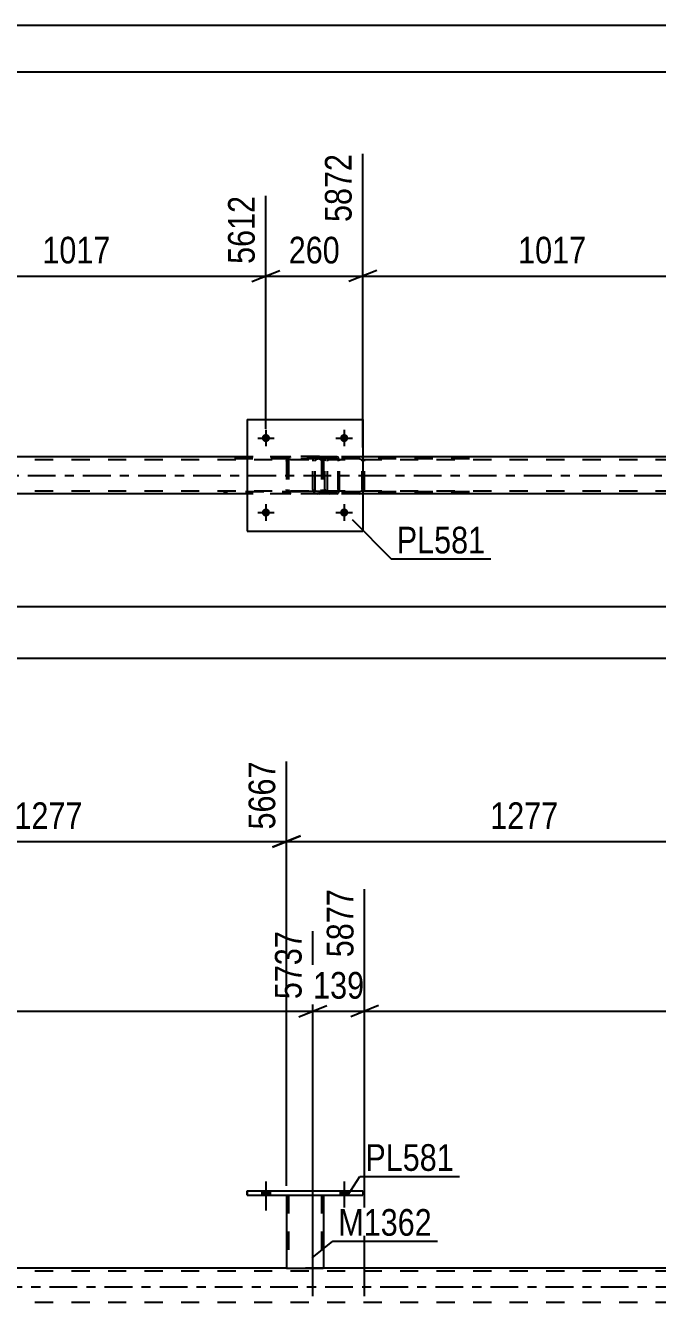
# Model space of a CAD drawing. Header units: millimetres. Extents: x 0 to 841, y 0 to 594.
# Drawn here: x 248.4 to 316.3, y 456.9 to 594 of the extents above; entities that cross this region are included whole.
import ezdxf

# ---------------------------------------------------------------- set-up
doc = ezdxf.new("R2010")
doc.units = ezdxf.units.MM
doc.linetypes.add('DXK_LINE_DOT2', pattern=[3.9198, 1.9599, -1.9599])
doc.linetypes.add('DXK_LINE_DOT3', pattern=[5.9187, 2.979, -0.9799, 0.9799, -0.9799])
doc.styles.add('Arial Narrow', font='ARIALN.TTF', dxfattribs={"height": 0.2})

# ---------------------------------------------------------------- blocks, each defined once
blk = doc.blocks.new('Unknown-303386140-1133')
at = {"color": 5, "linetype": 'Continuous'}
for p, q in [((841, 594), (0, 594)), ((836, 589), (5, 589))]:
    blk.add_line(p, q, dxfattribs=at)
blk = doc.blocks.new('Part-303386140-4514 - 4491')
at = {"color": 7, "linetype": 'DXK_LINE_DOT2'}
for p, q in [((280.56, 547.69), (269.68, 547.69)), ((280.64, 547.45), (269.68, 547.45)), ((279.27, 547.35), (279.25, 547.21)), ((279.25, 544.17), (279.25, 547.21)), ((279.28, 547.4), (279.27, 547.35)), ((281.84, 547.45), (279.32, 547.45)), ((279.5, 547.21), (279.52, 547.3)), ((279.5, 544.17), (279.5, 547.21)), ((279.52, 547.3), (279.57, 547.38)), ((279.75, 547.69), (279.56, 547.66)), ((279.57, 547.38), (279.65, 547.43)), ((279.65, 547.43), (279.75, 547.45)), ((281.84, 547.69), (279.75, 547.69)), ((280.56, 547.69), (280.56, 547.45)), ((281.94, 547.66), (281.84, 547.69)), ((281.84, 547.45), (281.89, 547.43)), ((281.89, 547.43), (281.94, 547.38)), ((282.03, 547.55), (281.94, 547.66)), ((281.94, 547.38), (281.96, 547.3)), ((281.96, 547.3), (281.97, 547.21)), ((281.97, 544.17), (281.97, 547.21)), ((282.09, 547.4), (282.03, 547.55)), ((282.11, 547.21), (282.09, 547.4)), ((282.11, 544.17), (282.11, 547.21)), ((281.84, 543.93), (269.68, 543.93)), ((280.56, 543.69), (269.68, 543.69)), ((279.25, 544.17), (279.26, 544.11)), ((279.26, 544.11), (279.28, 543.99)), ((279.52, 544.08), (279.5, 544.17)), ((279.57, 544), (279.52, 544.08)), ((279.56, 543.73), (279.75, 543.69)), ((279.65, 543.95), (279.57, 544)), ((279.75, 543.93), (279.65, 543.95)), ((281.84, 543.69), (279.75, 543.69)), ((280.56, 543.93), (280.56, 543.69)), ((281.89, 543.95), (281.84, 543.93)), ((281.84, 543.69), (281.94, 543.73)), ((281.94, 544), (281.89, 543.95)), ((281.96, 544.08), (281.94, 544)), ((281.94, 543.73), (282.03, 543.83)), ((281.97, 544.17), (281.96, 544.08)), ((282.03, 543.83), (282.09, 543.99)), ((282.09, 543.99), (282.11, 544.17))]:
    blk.add_line(p, q, dxfattribs=at)
for centre, start, end in [((279.73, 547.2), 111.1941, 156.1506), ((279.73, 544.19), 203.8494, 248.8059)]:
    blk.add_arc(centre, 0.492, start, end, dxfattribs=at)
blk = doc.blocks.new('Part-303386140-4578 - 4491')
at = {"color": 7, "linetype": 'DXK_LINE_DOT2'}
for p, q in [((764.88, 547.37), (100.69, 547.37)), ((284.62, 547.69), (272.22, 547.69)), ((764.88, 544.01), (100.69, 544.01)), ((284.62, 543.69), (272.22, 543.69))]:
    blk.add_line(p, q, dxfattribs=at)
at = {"color": 2, "linetype": 'Continuous'}
for p, q in [((272.22, 547.69), (233.54, 547.69)), ((323.3, 547.69), (284.62, 547.69)), ((272.22, 543.69), (233.54, 543.69)), ((323.3, 543.69), (284.62, 543.69))]:
    blk.add_line(p, q, dxfattribs=at)
at = {"color": 7, "linetype": 'DXK_LINE_DOT3'}
blk.add_line((100.69, 545.69), (764.88, 545.69), dxfattribs=at)
blk = doc.blocks.new('Part-303386140-7392 - 4491')
at = {"color": 2, "linetype": 'Continuous'}
for p, q in [((272.22, 551.7), (272.22, 539.7)), ((272.22, 551.7), (284.62, 551.7)), ((284.62, 551.7), (284.62, 539.7)), ((272.22, 539.7), (284.62, 539.7))]:
    blk.add_line(p, q, dxfattribs=at)
blk = doc.blocks.new('Part-303386140-4515 - 4491')
at = {"color": 7, "linetype": 'DXK_LINE_DOT2'}
for p, q in [((280.59, 547.35), (280.56, 547.21)), ((280.56, 544.17), (280.56, 547.21)), ((280.6, 547.4), (280.59, 547.35)), ((280.82, 547.21), (280.84, 547.3)), ((280.82, 544.17), (280.82, 547.21)), ((280.84, 547.3), (280.89, 547.38)), ((281.07, 547.69), (280.88, 547.66)), ((280.89, 547.38), (280.98, 547.43)), ((280.98, 547.43), (281.07, 547.45)), ((296.06, 547.69), (281.07, 547.69)), ((296.06, 547.45), (281.07, 547.45)), ((284.5, 547.66), (284.31, 547.69)), ((284.31, 547.45), (284.41, 547.43)), ((284.41, 547.43), (284.49, 547.38)), ((284.49, 547.38), (284.55, 547.3)), ((284.55, 547.3), (284.56, 547.21)), ((284.56, 544.17), (284.56, 547.21)), ((284.79, 547.35), (284.78, 547.4)), ((284.82, 547.21), (284.79, 547.35)), ((284.82, 544.17), (284.82, 547.21)), ((280.56, 544.17), (280.58, 544.11)), ((280.58, 544.11), (280.6, 543.99)), ((280.84, 544.08), (280.82, 544.17)), ((280.89, 544), (280.84, 544.08)), ((280.88, 543.73), (281.07, 543.69)), ((280.98, 543.95), (280.89, 544)), ((281.07, 543.93), (280.98, 543.95)), ((296.06, 543.93), (281.07, 543.93)), ((296.06, 543.69), (281.07, 543.69)), ((284.41, 543.95), (284.31, 543.93)), ((284.31, 543.69), (284.5, 543.73)), ((284.49, 544), (284.41, 543.95)), ((284.55, 544.08), (284.49, 544)), ((284.56, 544.17), (284.55, 544.08)), ((284.78, 543.99), (284.81, 544.11)), ((284.81, 544.11), (284.82, 544.17))]:
    blk.add_line(p, q, dxfattribs=at)
for centre, start, end in [((281.05, 547.19), 110.7584, 155.6801), ((281.05, 544.19), 204.32, 249.2417)]:
    blk.add_arc(centre, 0.496, start, end, dxfattribs=at)
blk = doc.blocks.new('Part-303386140-7391 - 4491')
at = {"color": 7, "linetype": 'DXK_LINE_DOT2'}
for p, q in [((276.42, 547.22), (276.45, 547.4)), ((276.45, 547.4), (276.42, 547.22)), ((276.42, 547.22), (276.42, 544.18)), ((276.66, 547.22), (276.67, 547.31)), ((276.66, 547.22), (276.66, 544.18)), ((276.67, 547.31), (276.73, 547.39)), ((276.71, 547.66), (276.9, 547.7)), ((276.9, 547.7), (276.71, 547.66)), ((276.73, 547.39), (276.8, 547.44)), ((276.8, 547.44), (276.9, 547.46)), ((279.94, 547.7), (276.9, 547.7)), ((279.94, 547.46), (276.9, 547.46)), ((279.94, 547.7), (280.12, 547.66)), ((280.12, 547.66), (279.94, 547.7)), ((279.94, 547.46), (280.03, 547.44)), ((280.03, 547.44), (280.11, 547.39)), ((280.11, 547.39), (280.16, 547.31)), ((280.16, 547.31), (280.18, 547.22)), ((280.18, 547.22), (280.18, 544.18)), ((280.38, 547.4), (280.42, 547.22)), ((280.42, 547.22), (280.38, 547.4)), ((280.42, 547.22), (280.42, 544.18)), ((276.45, 543.99), (276.42, 544.18)), ((276.42, 544.18), (276.45, 543.99)), ((276.67, 544.08), (276.66, 544.18)), ((276.73, 544.01), (276.67, 544.08)), ((276.9, 543.7), (276.71, 543.73)), ((276.71, 543.73), (276.9, 543.7)), ((276.8, 543.95), (276.73, 544.01)), ((276.9, 543.94), (276.8, 543.95)), ((279.94, 543.94), (276.9, 543.94)), ((279.94, 543.7), (276.9, 543.7)), ((280.03, 543.95), (279.94, 543.94)), ((280.12, 543.73), (279.94, 543.7)), ((279.94, 543.7), (280.12, 543.73)), ((280.11, 544.01), (280.03, 543.95)), ((280.16, 544.08), (280.11, 544.01)), ((280.18, 544.18), (280.16, 544.08)), ((280.42, 544.18), (280.38, 543.99)), ((280.38, 543.99), (280.42, 544.18))]:
    blk.add_line(p, q, dxfattribs=at)
at = {"color": 7, "linetype": 'DXK_LINE_DOT3'}
blk.add_line((278.42, 545.7), (278.42, 545.7), dxfattribs=at)
at = {"color": 7, "linetype": 'DXK_LINE_DOT2'}
for centre, start, end in [((276.9, 547.22), 112.5, 157.5), ((276.9, 547.22), 112.5, 157.5), ((279.94, 547.22), 22.5, 67.5), ((279.94, 547.22), 22.5, 67.5), ((276.9, 544.18), 202.5, 247.5), ((276.9, 544.18), 202.5, 247.5), ((279.94, 544.18), 292.5, 337.5), ((279.94, 544.18), 292.5, 337.5)]:
    blk.add_arc(centre, 0.48, start, end, dxfattribs=at)
blk = doc.blocks.new('Bolt-303386140-7419 - 4491')
at = {"linetype": 'Continuous'}
for points in [[(274.66, 541.7, -1), (273.78, 541.7, -1)], [(283.06, 541.7, -1), (282.18, 541.7, -1)]]:
    blk.add_hatch(color=1, dxfattribs=at).paths.add_polyline_path(points)
at = {"color": 1, "linetype": 'Continuous'}
for p, q in [((273.34, 541.7), (275.1, 541.7)), ((274.22, 542.58), (274.22, 540.82)), ((281.74, 541.7), (283.5, 541.7)), ((282.62, 542.58), (282.62, 540.82))]:
    blk.add_line(p, q, dxfattribs=at)
blk = doc.blocks.new('Bolt-303386140-7420 - 4491')
at = {"linetype": 'Continuous'}
for points in [[(274.66, 549.7, -1), (273.78, 549.7, -1)], [(283.06, 549.7, -1), (282.18, 549.7, -1)]]:
    blk.add_hatch(color=1, dxfattribs=at).paths.add_polyline_path(points)
at = {"color": 1, "linetype": 'Continuous'}
for p, q in [((274.22, 550.58), (274.22, 548.82)), ((282.62, 550.58), (282.62, 548.82)), ((273.34, 549.7), (275.1, 549.7)), ((281.74, 549.7), (283.5, 549.7))]:
    blk.add_line(p, q, dxfattribs=at)
blk = doc.blocks.new('Part-303386140-3270 - 3105')
at = {"color": 7, "linetype": 'DXK_LINE_DOT2'}
for p, q in [((764.88, 460.22), (49.75, 460.22)), ((280.42, 460.54), (276.42, 460.54)), ((764.88, 456.86), (49.75, 456.86))]:
    blk.add_line(p, q, dxfattribs=at)
at = {"color": 2, "linetype": 'Continuous'}
for p, q in [((276.42, 460.54), (229.34, 460.54)), ((327.5, 460.54), (280.42, 460.54))]:
    blk.add_line(p, q, dxfattribs=at)
at = {"color": 7, "linetype": 'DXK_LINE_DOT3'}
blk.add_line((49.75, 458.54), (764.88, 458.54), dxfattribs=at)
blk = doc.blocks.new('Part-303386140-7741 - 3105')
at = {"color": 2, "linetype": 'Continuous'}
for p, q in [((272.22, 468.39), (272.22, 468.87)), ((272.22, 468.87), (272.22, 468.87)), ((272.22, 468.87), (284.62, 468.87)), ((272.22, 468.39), (272.22, 468.39)), ((272.22, 468.39), (284.62, 468.39)), ((284.62, 468.87), (284.62, 468.39))]:
    blk.add_line(p, q, dxfattribs=at)
at = {"color": 7, "linetype": 'DXK_LINE_DOT2'}
for p, q in [((272.22, 468.87), (272.22, 468.39)), ((272.22, 468.87), (272.22, 468.87)), ((272.22, 468.39), (272.22, 468.39)), ((284.62, 468.87), (284.62, 468.39))]:
    blk.add_line(p, q, dxfattribs=at)
blk = doc.blocks.new('Part-303386140-7740 - 3105')
at = {"color": 2, "linetype": 'Continuous'}
for p, q in [((276.42, 468.39), (276.42, 460.54)), ((280.42, 468.39), (280.42, 460.54)), ((276.42, 460.54), (280.38, 460.54)), ((280.42, 460.54), (280.38, 460.54))]:
    blk.add_line(p, q, dxfattribs=at)
at = {"color": 7, "linetype": 'DXK_LINE_DOT2'}
for p, q in [((276.42, 468.39), (280.42, 468.39)), ((276.42, 468.39), (276.42, 468.39)), ((276.42, 468.39), (276.42, 468.39)), ((276.66, 468.39), (276.66, 460.54)), ((280.18, 468.39), (280.18, 460.54)), ((280.42, 468.39), (280.42, 468.39)), ((280.42, 468.39), (280.42, 468.39)), ((280.16, 460.54), (280.18, 460.54))]:
    blk.add_line(p, q, dxfattribs=at)
blk = doc.blocks.new('Bolt-303386140-7768 - 3105')
at = {"linetype": 'Continuous'}
for points in [[(273.78, 468.39), (274.66, 468.39), (274.66, 468.87), (273.78, 468.87)], [(282.18, 468.39), (283.06, 468.39), (283.06, 468.87), (282.18, 468.87)]]:
    blk.add_hatch(color=1, dxfattribs=at).paths.add_polyline_path(points)
at = {"color": 1, "linetype": 'Continuous'}
for p, q in [((274.22, 469.87), (274.22, 466.75)), ((282.62, 469.87), (282.62, 466.75)), ((273.78, 468.87), (273.78, 468.39)), ((274.66, 468.87), (274.66, 468.39)), ((282.18, 468.87), (282.18, 468.39)), ((283.06, 468.87), (283.06, 468.39))]:
    blk.add_line(p, q, dxfattribs=at)
blk = doc.blocks.new('Bolt-303386140-7769 - 3105')
at = {"linetype": 'Continuous'}
for points in [[(273.78, 468.39), (274.66, 468.39), (274.66, 468.87), (273.78, 468.87)], [(282.18, 468.39), (283.06, 468.39), (283.06, 468.87), (282.18, 468.87)]]:
    blk.add_hatch(color=1, dxfattribs=at).paths.add_polyline_path(points)
at = {"color": 1, "linetype": 'Continuous'}
for p, q in [((274.22, 469.87), (274.22, 466.75)), ((282.62, 469.87), (282.62, 466.75)), ((273.78, 468.87), (273.78, 468.39)), ((274.66, 468.87), (274.66, 468.39)), ((282.18, 468.87), (282.18, 468.39)), ((283.06, 468.87), (283.06, 468.39))]:
    blk.add_line(p, q, dxfattribs=at)
blk = doc.blocks.new('StraightDimension-303386140-20574 - 4491')
at = {"color": 7, "linetype": 'Continuous'}
for p, q in [((284.62, 548.69), (284.62, 580.21)), ((274.22, 550.7), (274.22, 575.71)), ((272.72, 566.5), (275.72, 567.7)), ((274.22, 567.1), (284.62, 567.1)), ((286.12, 567.7), (283.12, 566.5))]:
    blk.add_line(p, q, dxfattribs=at)
at = {"color": 0}
blk.add_wipeout([(282.76, 567.85), (282.76, 572.05), (276.07, 572.05), (276.07, 567.85)], dxfattribs=at)
at = {"color": 3, "style": 'Arial Narrow'}
blk.add_text('260', height=2.863, dxfattribs=at).set_placement((276.67, 568.45))
at = {"color": 0, "linetype": 'Continuous'}
blk.add_wipeout([(284.02, 580.81), (279.82, 580.81), (279.82, 572.3), (284.02, 572.3)], dxfattribs=at)
at = {"color": 3, "linetype": 'Continuous', "style": 'Arial Narrow'}
blk.add_text('5872', height=2.863, rotation=90.0002, dxfattribs=at).set_placement((283.42, 572.9))
blk = doc.blocks.new('StraightDimension-303386140-23574 - 4491')
at = {"color": 7, "linetype": 'Continuous'}
blk.add_line((59.81, 526.07), (765.52, 526.07), dxfattribs=at)
blk = doc.blocks.new('StraightDimension-303386140-4658 - 4491')
at = {"color": 7, "linetype": 'Continuous'}
blk.add_line((60.45, 531.59), (764.88, 531.59), dxfattribs=at)
blk = doc.blocks.new('StraightDimension-303386140-20573 - 4491')
at = {"color": 7, "linetype": 'Continuous'}
for p, q in [((284.62, 548.69), (284.62, 580.21)), ((325.3, 550.7), (325.3, 575.71)), ((286.12, 567.7), (283.12, 566.5)), ((284.62, 567.1), (325.3, 567.1)), ((323.8, 566.5), (326.8, 567.7))]:
    blk.add_line(p, q, dxfattribs=at)
at = {"color": 0}
blk.add_wipeout([(309.21, 567.85), (309.21, 572.05), (300.7, 572.05), (300.7, 567.85)], dxfattribs=at)
at = {"color": 3, "style": 'Arial Narrow'}
blk.add_text('1017', height=2.863, dxfattribs=at).set_placement((301.3, 568.45))
at = {"color": 0, "linetype": 'Continuous'}
blk.add_wipeout([(324.7, 576.31), (320.5, 576.31), (320.5, 567.8), (324.7, 567.8)], dxfattribs=at)
at = {"color": 3, "linetype": 'Continuous', "style": 'Arial Narrow'}
blk.add_text('6889', height=2.863, rotation=90.0002, dxfattribs=at).set_placement((324.1, 568.4))
blk = doc.blocks.new('StraightDimension-303386140-20575 - 4491')
at = {"color": 7, "linetype": 'Continuous'}
for p, q in [((233.54, 548.69), (233.54, 580.21)), ((274.22, 550.7), (274.22, 575.71)), ((235.04, 567.7), (232.04, 566.5)), ((233.54, 567.1), (274.22, 567.1)), ((272.72, 566.5), (275.72, 567.7))]:
    blk.add_line(p, q, dxfattribs=at)
at = {"color": 0}
blk.add_wipeout([(258.13, 567.85), (258.13, 572.05), (249.62, 572.05), (249.62, 567.85)], dxfattribs=at)
at = {"color": 3, "style": 'Arial Narrow'}
blk.add_text('1017', height=2.863, dxfattribs=at).set_placement((250.22, 568.45))
at = {"color": 0, "linetype": 'Continuous'}
blk.add_wipeout([(273.62, 576.31), (269.42, 576.31), (269.42, 567.8), (273.62, 567.8)], dxfattribs=at)
at = {"color": 3, "linetype": 'Continuous', "style": 'Arial Narrow'}
blk.add_text('5612', height=2.863, rotation=90.0002, dxfattribs=at).set_placement((273.02, 568.4))
blk = doc.blocks.new('StraightDimension-303386140-3910 - 3105')
at = {"color": 7, "linetype": 'Continuous'}
for p, q in [((199.69, 457.54), (199.69, 501.25)), ((279.25, 457.54), (279.25, 496.75)), ((201.19, 488.74), (198.19, 487.54)), ((277.75, 487.54), (280.75, 488.74)), ((199.69, 488.14), (279.25, 488.14))]:
    blk.add_line(p, q, dxfattribs=at)
at = {"color": 0}
blk.add_wipeout([(243.72, 488.89), (243.72, 493.09), (235.21, 493.09), (235.21, 488.89)], dxfattribs=at)
at = {"color": 3, "style": 'Arial Narrow'}
blk.add_text('1989', height=2.863, dxfattribs=at).set_placement((235.81, 489.49))
at = {"color": 0, "linetype": 'Continuous'}
blk.add_wipeout([(278.65, 497.35), (274.45, 497.35), (274.45, 488.84), (278.65, 488.84)], dxfattribs=at)
at = {"color": 3, "linetype": 'Continuous', "style": 'Arial Narrow'}
blk.add_text('5737', height=2.863, rotation=90.0002, dxfattribs=at).set_placement((278.05, 489.44))
blk = doc.blocks.new('StraightDimension-303386140-3934 - 3105')
at = {"color": 7, "linetype": 'Continuous'}
for p, q in [((284.82, 457.54), (284.82, 501.25)), ((279.25, 457.54), (279.25, 496.75)), ((277.75, 487.54), (280.75, 488.74)), ((286.32, 488.74), (283.32, 487.54)), ((279.25, 488.14), (284.82, 488.14))]:
    blk.add_line(p, q, dxfattribs=at)
at = {"color": 0}
blk.add_wipeout([(285.37, 488.89), (285.37, 493.09), (278.69, 493.09), (278.69, 488.89)], dxfattribs=at)
at = {"color": 3, "style": 'Arial Narrow'}
blk.add_text('139', height=2.863, dxfattribs=at).set_placement((279.29, 489.49))
at = {"color": 0, "linetype": 'Continuous'}
blk.add_wipeout([(284.22, 501.85), (280.02, 501.85), (280.02, 493.34), (284.22, 493.34)], dxfattribs=at)
at = {"color": 3, "linetype": 'Continuous', "style": 'Arial Narrow'}
blk.add_text('5877', height=2.863, rotation=90.0002, dxfattribs=at).set_placement((283.62, 493.94))
blk = doc.blocks.new('StraightDimension-303386140-3958 - 3105')
at = {"color": 7, "linetype": 'Continuous'}
for p, q in [((284.82, 457.54), (284.82, 501.25)), ((364.38, 457.54), (364.38, 496.75)), ((286.32, 488.74), (283.32, 487.54)), ((362.88, 487.54), (365.88, 488.74)), ((284.82, 488.14), (364.38, 488.14))]:
    blk.add_line(p, q, dxfattribs=at)
at = {"color": 0}
blk.add_wipeout([(328.86, 488.89), (328.86, 493.09), (320.34, 493.09), (320.34, 488.89)], dxfattribs=at)
at = {"color": 3, "style": 'Arial Narrow'}
blk.add_text('1989', height=2.863, dxfattribs=at).set_placement((320.94, 489.49))
at = {"color": 0, "linetype": 'Continuous'}
blk.add_wipeout([(363.78, 497.35), (359.58, 497.35), (359.58, 488.84), (363.78, 488.84)], dxfattribs=at)
at = {"color": 3, "linetype": 'Continuous', "style": 'Arial Narrow'}
blk.add_text('7866', height=2.863, rotation=90.0002, dxfattribs=at).set_placement((363.18, 489.44))
blk = doc.blocks.new('StraightDimension-303386140-21505 - 3105')
at = {"color": 7, "linetype": 'Continuous'}
for p, q in [((276.42, 469.39), (276.42, 514.97)), ((327.5, 469.39), (327.5, 514.97)), ((277.92, 506.96), (274.92, 505.76)), ((276.42, 506.36), (327.5, 506.36)), ((326, 505.76), (329, 506.96))]:
    blk.add_line(p, q, dxfattribs=at)
at = {"color": 0}
blk.add_wipeout([(306.21, 507.11), (306.21, 511.31), (297.7, 511.31), (297.7, 507.11)], dxfattribs=at)
at = {"color": 3, "style": 'Arial Narrow'}
blk.add_text('1277', height=2.863, dxfattribs=at).set_placement((298.3, 507.71))
at = {"color": 0, "linetype": 'Continuous'}
blk.add_wipeout([(326.9, 515.57), (322.7, 515.57), (322.7, 507.06), (326.9, 507.06)], dxfattribs=at)
at = {"color": 3, "linetype": 'Continuous', "style": 'Arial Narrow'}
blk.add_text('6944', height=2.863, rotation=90.0002, dxfattribs=at).set_placement((326.3, 507.66))
blk = doc.blocks.new('StraightDimension-303386140-21506 - 3105')
at = {"color": 7, "linetype": 'Continuous'}
for p, q in [((225.34, 469.39), (225.34, 514.97)), ((276.42, 469.39), (276.42, 514.97)), ((226.84, 506.96), (223.84, 505.76)), ((225.34, 506.36), (276.42, 506.36)), ((274.92, 505.76), (277.92, 506.96))]:
    blk.add_line(p, q, dxfattribs=at)
at = {"color": 0}
blk.add_wipeout([(255.13, 507.11), (255.13, 511.31), (246.62, 511.31), (246.62, 507.11)], dxfattribs=at)
at = {"color": 3, "style": 'Arial Narrow'}
blk.add_text('1277', height=2.863, dxfattribs=at).set_placement((247.22, 507.71))
at = {"color": 0, "linetype": 'Continuous'}
blk.add_wipeout([(275.82, 515.57), (271.62, 515.57), (271.62, 507.06), (275.82, 507.06)], dxfattribs=at)
at = {"color": 3, "linetype": 'Continuous', "style": 'Arial Narrow'}
blk.add_text('5667', height=2.863, rotation=90.0002, dxfattribs=at).set_placement((275.22, 507.66))
blk = doc.blocks.new('Mark-303386140-12054 - 4491')
at = {"color": 0}
blk.add_wipeout([(297.77, 537.31), (297.77, 540.31), (288.27, 540.31), (288.27, 537.31)], dxfattribs=at)
blk.add_wipeout([(297.77, 537.31), (297.77, 540.31), (288.27, 540.31), (288.27, 537.31)], dxfattribs=at)
at = {"color": 30, "linetype": 'Continuous'}
for p, q in [((283.49, 540.94), (287.67, 536.71)), ((287.67, 536.71), (298.37, 536.71))]:
    blk.add_line(p, q, dxfattribs=at)
at = {"color": 3, "style": 'Arial Narrow'}
blk.add_text('PL581', height=2.863, dxfattribs=at).set_placement((288.27, 537.31))
blk = doc.blocks.new('Mark-303386140-12099 - 3105')
at = {"color": 0}
blk.add_wipeout([(292.04, 464.03), (292.04, 467.03), (281.99, 467.03), (281.99, 464.03)], dxfattribs=at)
blk.add_wipeout([(292.04, 464.03), (292.04, 467.03), (281.99, 467.03), (281.99, 464.03)], dxfattribs=at)
at = {"color": 30, "linetype": 'Continuous'}
for p, q in [((279.19, 461.65), (281.39, 463.43)), ((281.39, 463.43), (292.64, 463.43))]:
    blk.add_line(p, q, dxfattribs=at)
at = {"color": 3, "style": 'Arial Narrow'}
blk.add_text('M1362', height=2.863, dxfattribs=at).set_placement((281.99, 464.03))
blk = doc.blocks.new('Mark-303386140-21348 - 3105')
at = {"color": 0}
blk.add_wipeout([(294.4, 471), (294.4, 474), (284.9, 474), (284.9, 471)], dxfattribs=at)
blk.add_wipeout([(294.4, 471), (294.4, 474), (284.9, 474), (284.9, 471)], dxfattribs=at)
at = {"color": 30, "linetype": 'Continuous'}
for p, q in [((283.03, 468.39), (284.3, 470.4)), ((284.3, 470.4), (295, 470.4))]:
    blk.add_line(p, q, dxfattribs=at)
at = {"color": 3, "style": 'Arial Narrow'}
blk.add_text('PL581', height=2.863, dxfattribs=at).set_placement((284.9, 471))

msp = doc.modelspace()

# ---------------------------------------------------------------- block references
for name in ['Unknown-303386140-1133', 'Part-303386140-7392 - 4491', 'Bolt-303386140-7420 - 4491', 'Part-303386140-4578 - 4491', 'Part-303386140-4514 - 4491', 'Part-303386140-7391 - 4491', 'Part-303386140-4515 - 4491', 'Bolt-303386140-7419 - 4491', 'Bolt-303386140-7768 - 3105', 'Bolt-303386140-7769 - 3105', 'Part-303386140-7741 - 3105', 'Part-303386140-7740 - 3105', 'Part-303386140-3270 - 3105']:
    msp.add_blockref(name, (0, 0))

# ---------------------------------------------------------------- next in the draw order: block references
for name in ['StraightDimension-303386140-20574 - 4491', 'StraightDimension-303386140-23574 - 4491', 'StraightDimension-303386140-3910 - 3105']:
    msp.add_blockref(name, (0, 0))

# ---------------------------------------------------------------- next in the draw order: block references
for name in ['StraightDimension-303386140-20575 - 4491', 'StraightDimension-303386140-20573 - 4491', 'StraightDimension-303386140-4658 - 4491', 'StraightDimension-303386140-3934 - 3105']:
    msp.add_blockref(name, (0, 0))

# ---------------------------------------------------------------- next in the draw order: block references
for name in ['Mark-303386140-12054 - 4491', 'StraightDimension-303386140-3958 - 3105']:
    msp.add_blockref(name, (0, 0))

# ---------------------------------------------------------------- next in the draw order: block references
for name in ['StraightDimension-303386140-21505 - 3105', 'Mark-303386140-12099 - 3105']:
    msp.add_blockref(name, (0, 0))

# ---------------------------------------------------------------- next in the draw order: block references
for name in ['StraightDimension-303386140-21506 - 3105', 'Mark-303386140-21348 - 3105']:
    msp.add_blockref(name, (0, 0))

doc.saveas('drawing.dxf')
